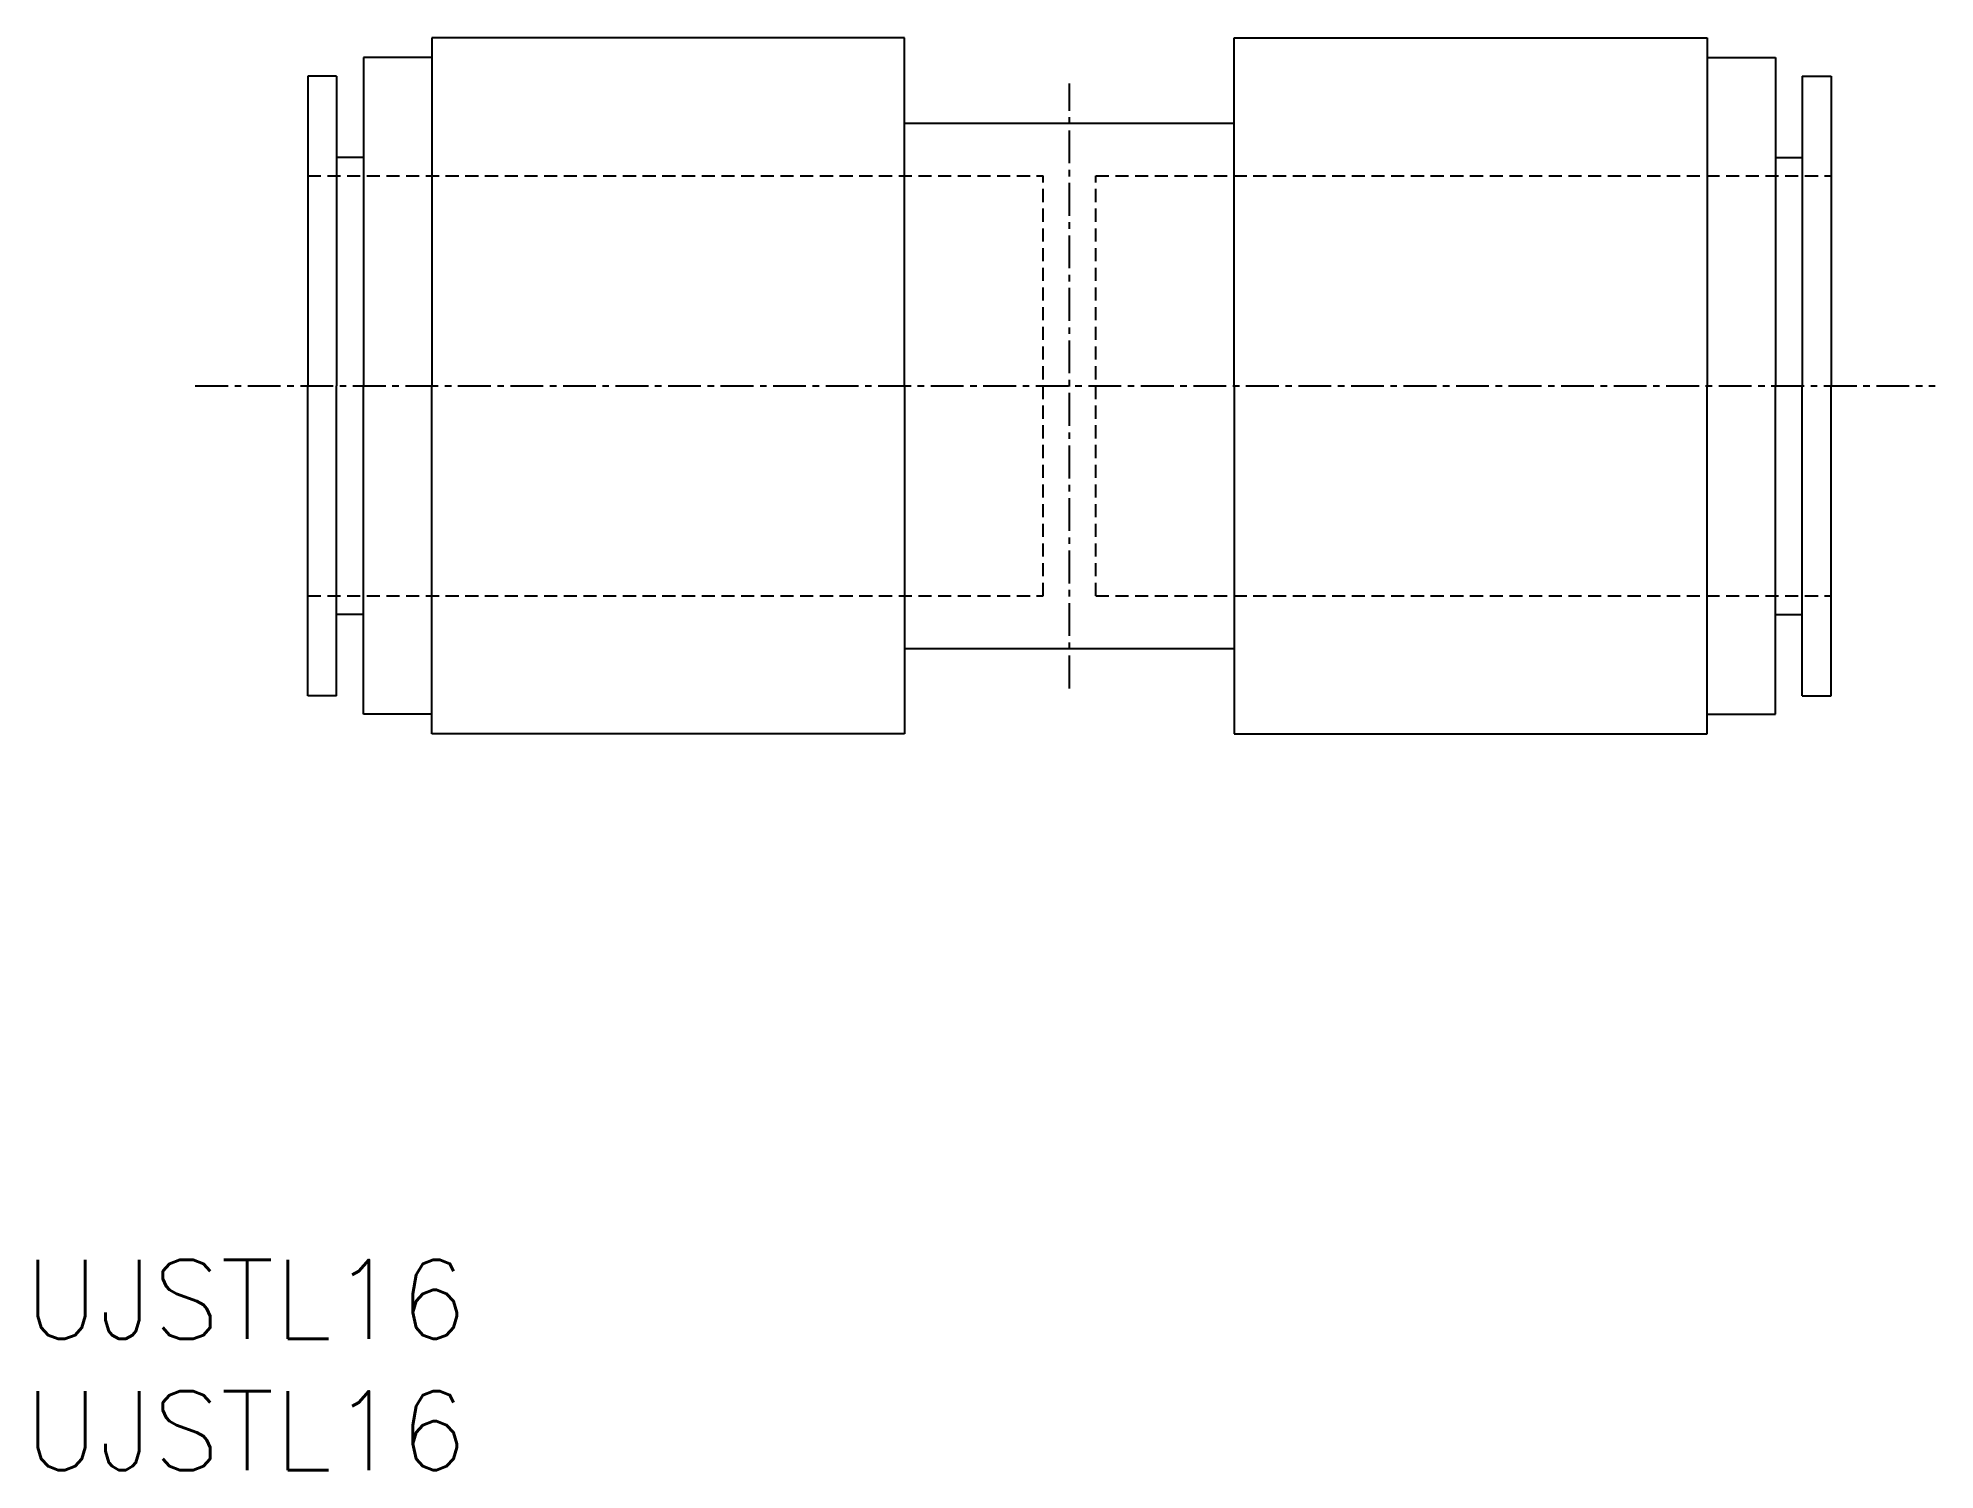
# Model space of a CAD drawing. Extents: x 0.5 to 72.7, y 0 to 54.5.
import ezdxf

# ---------------------------------------------------------------- set-up
doc = ezdxf.new("R2010")
doc.units = 0
doc.linetypes.add('CENTER', pattern=[2, 1.25, -0.25, 0.25, -0.25])
doc.linetypes.add('DASHED', pattern=[0.75, 0.5, -0.25])
doc.layers.get('0').update_dxf_attribs({"linetype": 'CONTINUOUS'})
doc.layers.add('CENTER', color=1, linetype='CENTER')
doc.styles.get("Standard").update_dxf_attribs({"font": 'txt.shx'})

# ---------------------------------------------------------------- blocks, each defined once
blk = doc.blocks.new('*U3')
at = {"color": 7, "linetype": 'CONTINUOUS'}
blk.add_text('UJSTL16', height=3, dxfattribs=at).set_placement((0, 0))
blk = doc.blocks.new('*U4')
at = {"color": 7, "linetype": 'CONTINUOUS'}
blk.add_text('UJSTL16', height=3, dxfattribs=at).set_placement((0, 5))

msp = doc.modelspace()

# ---------------------------------------------------------------- linework, layer by layer
at = {"color": 7, "linetype": 'CONTINUOUS'}
for p, q in [((33.507, 54.534), (15.507, 54.534)), ((15.507, 54.534), (15.507, 41.284)), ((33.507, 41.284), (33.507, 54.534)), ((46.059, 54.534), (64.059, 54.534)), ((46.059, 41.284), (46.059, 54.534)), ((64.059, 54.534), (64.059, 41.284)), ((15.507, 53.784), (12.907, 53.784)), ((12.907, 53.784), (12.907, 41.284)), ((64.059, 53.784), (66.659, 53.784)), ((66.659, 53.784), (66.659, 41.284)), ((11.883, 53.084), (10.783, 53.084)), ((10.783, 53.084), (10.783, 41.284)), ((11.883, 53.084), (11.883, 41.284)), ((67.683, 53.084), (68.783, 53.084)), ((67.683, 53.084), (67.683, 41.284)), ((68.783, 53.084), (68.783, 41.284)), ((33.507, 51.284), (46.059, 51.284)), ((12.907, 49.984), (11.883, 49.984)), ((66.659, 49.984), (67.683, 49.984)), ((10.783, 29.484), (10.783, 41.284)), ((11.883, 29.484), (11.883, 41.284)), ((12.907, 28.784), (12.907, 41.284)), ((15.507, 28.034), (15.507, 41.284)), ((33.507, 41.284), (33.507, 28.034)), ((46.059, 41.284), (46.059, 28.034)), ((64.059, 28.034), (64.059, 41.284)), ((66.659, 28.784), (66.659, 41.284)), ((67.683, 29.484), (67.683, 41.284)), ((68.783, 29.484), (68.783, 41.284)), ((12.907, 32.584), (11.883, 32.584)), ((66.659, 32.584), (67.683, 32.584)), ((33.507, 31.284), (46.059, 31.284)), ((11.883, 29.484), (10.783, 29.484)), ((67.683, 29.484), (68.783, 29.484)), ((15.507, 28.784), (12.907, 28.784)), ((64.059, 28.784), (66.659, 28.784)), ((33.507, 28.034), (15.507, 28.034)), ((46.059, 28.034), (64.059, 28.034))]:
    msp.add_line(p, q, dxfattribs=at)
at = {"color": 3, "linetype": 'DASHED'}
for p, q in [((10.783, 49.284), (38.783, 49.284)), ((38.783, 33.284), (38.783, 49.284)), ((40.783, 33.284), (40.783, 49.284)), ((40.783, 49.284), (68.783, 49.284)), ((10.783, 33.284), (38.783, 33.284)), ((40.783, 33.284), (68.783, 33.284))]:
    msp.add_line(p, q, dxfattribs=at)
at = {"layer": 'CENTER', "color": 1, "linetype": 'CENTER'}
for p, q in [((39.783, 29.764), (39.783, 52.804)), ((6.504, 41.284), (72.738, 41.284))]:
    msp.add_line(p, q, dxfattribs=at)

# ---------------------------------------------------------------- block references
at = {"color": 7, "linetype": 'CONTINUOUS'}
for name in ['*U4', '*U3']:
    msp.add_blockref(name, (0, 0), dxfattribs=at)

doc.saveas('drawing.dxf')
